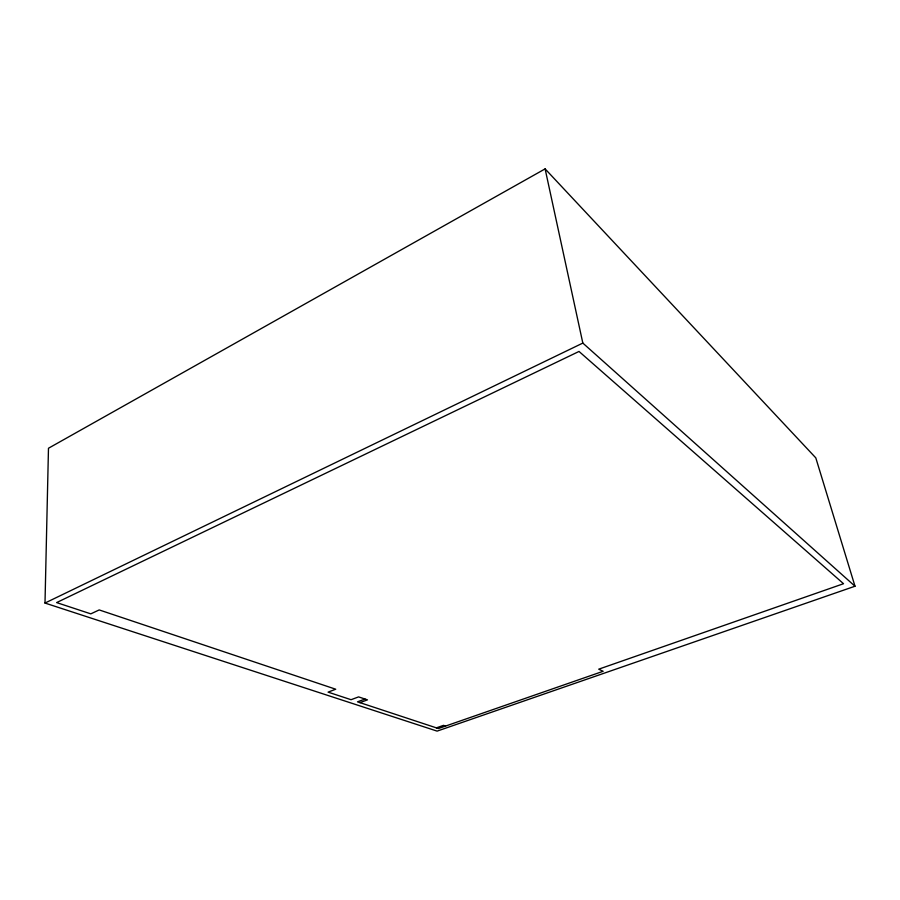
<?xml version="1.0" encoding="UTF-8"?>
<svg xmlns="http://www.w3.org/2000/svg" width="900" height="900" viewBox="0 0 900 900"><rect width="100%" height="100%" fill="white"/><g stroke="black" fill="none" stroke-linecap="round" stroke-linejoin="round"><path stroke-width="1.35" d="M45 603.056L48.476 448.245L545.108 168.885L815.794 457.864L855 586.226L437.108 731.115L45 603.056L582.829 343.08L855 586.226M365.017 699.041L357.502 701.831L438.446 728.539L603.135 671.288L598.736 669.173L843.536 583.717L579.015 351.45L56.621 602.584L90.799 613.856L99.203 609.93L335.723 689.22L328.095 692.134L351.056 699.705L358.594 696.893L367.459 699.863L359.955 702.641M436.365 727.852L443.52 725.355L445.59 726.053M545.108 168.885L582.829 343.08"/></g></svg>
